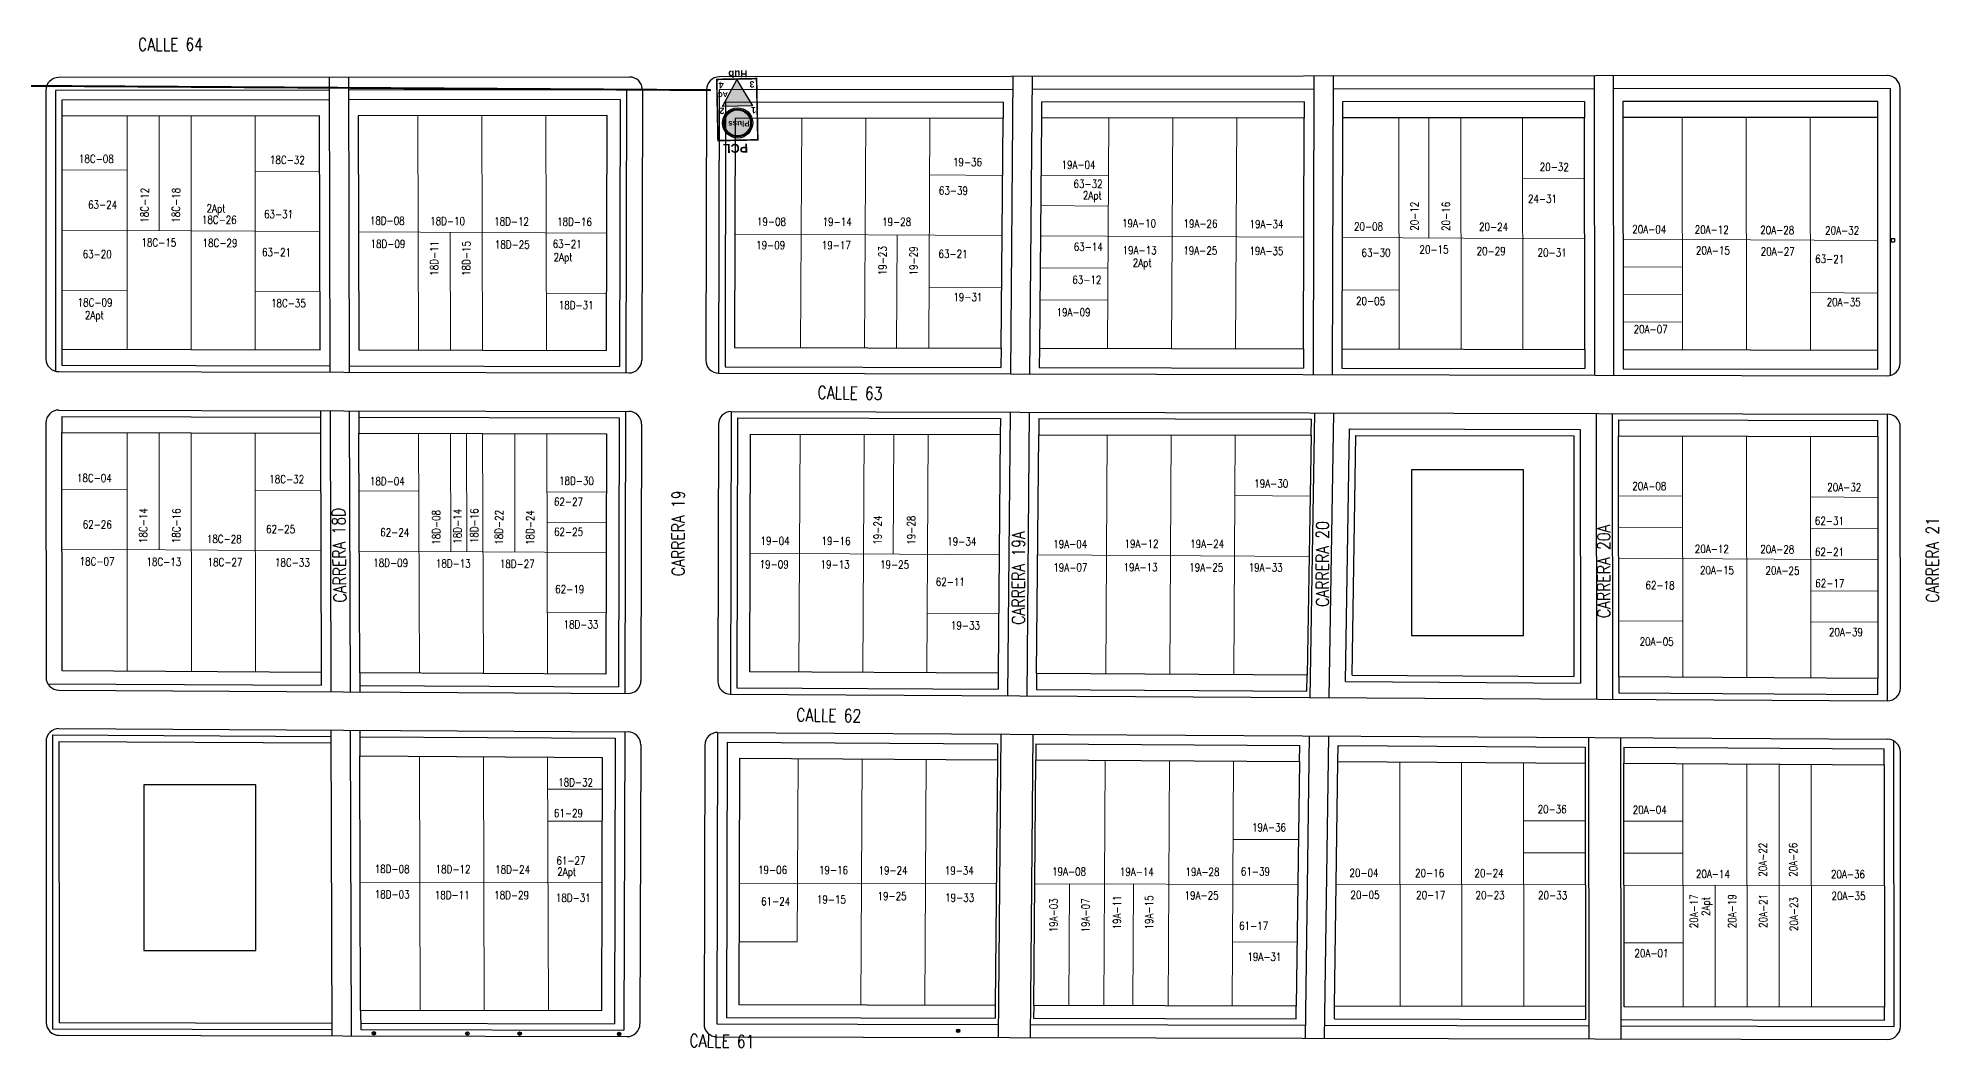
# Model space of a CAD drawing. Header units: millimetres. Extents: x 1022434 to 1024646, y 1272610 to 1274311.
# Drawn here: x 1023612 to 1023908.8, y 1273688.3 to 1273846 of the extents above; entities that cross this region are included whole.
import ezdxf
from ezdxf.enums import TextEntityAlignment as Align

# ---------------------------------------------------------------- set-up
doc = ezdxf.new("R2010")
doc.units = ezdxf.units.MM
doc.header["$MEASUREMENT"] = 0
doc.linetypes.add('ACAD_ISO12W100', pattern=[21, 12, -3, 0, -3, 0, -3])
for name, color, linetype, lineweight in [('CAB_AER_500', 3, 'Continuous', 25), ('NOMENCLATURA', 23, 'Continuous', 0), ('Planimetria_Varios', 251, 'Continuous', 0), ('RO_CLARO', 2, 'Continuous', 25)]:
    doc.layers.add(name, color=color, linetype=linetype, lineweight=lineweight)
doc.layers.add('LOGO_CLARO', color=7, linetype='Continuous', true_color=0xe00000)
doc.layers.add('NOMEN', color=251, linetype='Continuous')
doc.layers.add('PLANIMETRIA', color=8, linetype='Continuous')
doc.styles.add('ARIAL', font='')
doc.styles.add('CALLE', font='simplex.shx', dxfattribs={"width": 0.8, "height": 2})
doc.styles.add('NOMEN', font='simplex.shx', dxfattribs={"width": 0.8, "height": 1.25})
doc.styles.add('style1', font='')
doc.styles.get('ARIAL').set_extended_font_data('Arial', bold=True)
doc.styles.get('style1').set_extended_font_data('Arial Rounded MT Bold')

# ---------------------------------------------------------------- blocks, each defined once
blk = doc.blocks.new('ARBOL')
for p, q in [((-0.2, -0.19), (0.2, 0.19)), ((0.19, -0.2), (-0.19, 0.2))]:
    blk.add_line(p, q)
blk.add_circle((0, 0), 0.275)
blk = doc.blocks.new('CAJA')
for p, q in [((-0.24, 0.25), (-0.24, -0.25)), ((-0.24, 0.25), (0.26, 0.25)), ((0.26, 0.25), (0.26, -0.25)), ((-0.24, -0.25), (0.26, -0.25))]:
    blk.add_line(p, q)
blk = doc.blocks.new('RO_CLARO')
at = {"layer": 'LOGO_CLARO'}
h = blk.add_hatch(color=5, dxfattribs=at)
edge = h.paths.add_edge_path()
edge.add_arc((3.11, 6.86), 2.04, 0, 360)
at = {"layer": 'RO_CLARO'}
h = blk.add_hatch(color=2, dxfattribs=at)
edge = h.paths.add_edge_path()
edge.add_ellipse((3.11, 6.86), major_axis=(-1.67, 1.67), ratio=1, start_angle=0, end_angle=360)
edge = h.paths.add_edge_path(flags=16)
edge.add_ellipse((3.11, 6.86), major_axis=(-1.52, 1.52), ratio=1, start_angle=0, end_angle=360)
blk.add_hatch(color=253, dxfattribs=at).paths.add_polyline_path([(3.08, 4.24), (0.73, 4.24), (3.11, 0.12), (5.43, 4.24)])
at = {"layer": 'LOGO_CLARO', "color": 5}
for major_axis in [(-1.52, 1.52), (-1.44, 1.44)]:
    blk.add_ellipse((3.11, 6.86), major_axis=major_axis, ratio=1, start_param=-0.783211, end_param=5.499974, dxfattribs=at)
at = {"layer": 'RO_CLARO', "color": 12, "true_color": 0xe00000}
for p, q in [((3.11, 0.12), (0.73, 4.24)), ((0.73, 4.24), (3.08, 4.24)), ((3.08, 4.24), (5.43, 4.24)), ((5.43, 4.24), (3.11, 0.12))]:
    blk.add_line(p, q, dxfattribs=at)
at = {"layer": 'RO_CLARO', "color": 2, "const_width": 0.25}
blk.add_lwpolyline([(6.22, 0), (6.22, 9.56), (0, 9.56), (0, 0)], close=True, dxfattribs=at)
at = {"layer": 'RO_CLARO', "color": 2, "const_width": 0.05}
blk.add_lwpolyline([(5.43, 4.24), (0.73, 4.24), (3.11, 0.12), (5.43, 4.24)], dxfattribs=at)
at = {"layer": 'RO_CLARO', "color": 5}
blk.add_circle((3.11, 6.86), 2.15, dxfattribs=at)
blk.add_ellipse((3.11, 6.86), major_axis=(-1.67, 1.67), ratio=1, start_param=-0.783211, end_param=5.499974, dxfattribs=at)
at = {"char_height": 1, "width": 0.8851, "attachment_point": 2, "style": 'style1'}
for s, insert in [('1', (0.56, 5.41)), ('2', (5.5, 5.43)), ('3', (0.73, 1.39)), ('4', (5.54, 1.39))]:
    blk.add_mtext(s, dxfattribs=dict(at, insert=insert))
at = {"layer": 'LOGO_CLARO', "color": 2, "linetype": 'ACAD_ISO12W100', "style": 'ARIAL'}
blk.add_text('Pluss', height=0.899, rotation=0.1661, dxfattribs=at).set_placement((1.22, 6.54))
at = {"layer": 'RO_CLARO', "color": 2, "style": 'ARIAL'}
blk.add_attdef('NODO', (0.46, 10.11), '', height=1.4, dxfattribs=at)
at = {"layer": 'RO_CLARO', "color": 12, "style": 'style1'}
for p in [(0.88, 1.98), (5.34, 1.98)]:
    blk.add_attdef('AC', text='', height=0.8, dxfattribs=at).set_placement(p, align=Align.CENTER)
at = {"layer": 'RO_CLARO', "color": 12, "style": 'ARIAL'}
blk.add_attdef('HUB', text='', height=1.1, rotation=0.1253, dxfattribs=at).set_placement((3.12, -1.33), align=Align.CENTER)

msp = doc.modelspace()

# ---------------------------------------------------------------- linework, layer by layer
at = {"layer": 'CAB_AER_500', "const_width": 0.3}
msp.add_lwpolyline([(1023546.79, 1273696.37), (1023547.95, 1273838.92), (1023717.12, 1273837.86)], dxfattribs=at)
at = {"layer": 'PLANIMETRIA', "linetype": 'Continuous'}
for p, q in [((1023704.43, 1273839.9), (1023615.24, 1273839.81)), ((1023657.49, 1273839.85), (1023657.62, 1273793.81)), ((1023660.49, 1273839.85), (1023660.62, 1273793.8)), ((1023900.86, 1273840.12), (1023718.43, 1273839.92)), ((1023764.3, 1273839.97), (1023763.89, 1273793.56)), ((1023767.3, 1273839.97), (1023766.89, 1273793.53)), ((1023811.28, 1273840.02), (1023811.17, 1273793.47)), ((1023814.28, 1273840.02), (1023814.17, 1273793.46)), ((1023855.05, 1273840.07), (1023855.11, 1273793.37)), ((1023858.05, 1273840.07), (1023858.11, 1273793.36)), ((1023613.24, 1273837.81), (1023613.26, 1273795.9)), ((1023657.5, 1273837.85), (1023614.74, 1273837.81)), ((1023614.74, 1273837.81), (1023614.76, 1273793.96)), ((1023657.5, 1273836.35), (1023615.74, 1273836.31)), ((1023615.74, 1273836.31), (1023615.74, 1273833.81)), ((1023703.93, 1273837.9), (1023660.5, 1273837.86)), ((1023702.93, 1273836.4), (1023660.5, 1273836.36)), ((1023702.93, 1273836.4), (1023702.82, 1273794.71)), ((1023703.93, 1273837.9), (1023703.81, 1273793.7)), ((1023706.43, 1273837.9), (1023706.32, 1273795.7)), ((1023716.43, 1273837.92), (1023716.32, 1273795.68)), ((1023718.43, 1273837.92), (1023718.31, 1273793.67)), ((1023764.28, 1273837.97), (1023718.43, 1273837.92)), ((1023719.42, 1273835.92), (1023719.32, 1273794.67)), ((1023762.77, 1273835.97), (1023719.42, 1273835.92)), ((1023762.77, 1273835.97), (1023762.74, 1273833.47)), ((1023811.27, 1273838.02), (1023767.28, 1273837.97)), ((1023768.77, 1273835.97), (1023768.74, 1273833.47)), ((1023809.77, 1273836.02), (1023768.77, 1273835.97)), ((1023809.77, 1273836.02), (1023809.76, 1273833.52)), ((1023855.05, 1273838.07), (1023814.27, 1273838.02)), ((1023815.77, 1273836.02), (1023815.76, 1273833.52)), ((1023853.56, 1273836.06), (1023815.77, 1273836.02)), ((1023853.56, 1273836.06), (1023853.56, 1273833.56)), ((1023901.36, 1273838.12), (1023858.05, 1273838.07)), ((1023899.36, 1273836.11), (1023859.56, 1273836.07)), ((1023859.56, 1273836.07), (1023859.56, 1273833.57)), ((1023899.36, 1273833.61), (1023899.36, 1273836.11)), ((1023901.37, 1273793.33), (1023901.36, 1273838.12)), ((1023902.87, 1273795.27), (1023902.86, 1273838.12)), ((1023676.33, 1273833.88), (1023676.33, 1273833.87)), ((1023615.76, 1273797.4), (1023615.76, 1273794.9)), ((1023762.43, 1273797.57), (1023762.4, 1273794.57)), ((1023768.43, 1273797.56), (1023768.4, 1273794.56)), ((1023809.68, 1273797.47), (1023809.68, 1273794.47)), ((1023815.68, 1273797.46), (1023815.68, 1273794.46)), ((1023853.61, 1273797.37), (1023853.61, 1273794.37)), ((1023859.61, 1273797.36), (1023859.61, 1273794.36)), ((1023899.37, 1273794.27), (1023899.37, 1273797.27)), ((1023615.76, 1273794.9), (1023657.62, 1273794.81)), ((1023660.62, 1273794.8), (1023702.82, 1273794.71)), ((1023719.32, 1273794.67), (1023762.4, 1273794.57)), ((1023768.4, 1273794.56), (1023809.68, 1273794.47)), ((1023815.68, 1273794.46), (1023853.61, 1273794.37)), ((1023859.61, 1273794.36), (1023899.37, 1273794.27)), ((1023615.25, 1273793.9), (1023704.31, 1273793.7)), ((1023718.31, 1273793.67), (1023900.87, 1273793.27)), ((1023613.26, 1273785.9), (1023613.28, 1273746.16)), ((1023615.27, 1273787.9), (1023704.3, 1273787.7)), ((1023615.76, 1273786.9), (1023656.14, 1273786.81)), ((1023615.76, 1273786.9), (1023615.76, 1273784.4)), ((1023656.14, 1273787.8), (1023656.15, 1273784.31)), ((1023657.64, 1273787.81), (1023657.77, 1273743.92)), ((1023660.64, 1273787.8), (1023660.77, 1273743.9)), ((1023662.14, 1273787.8), (1023662.15, 1273784.3)), ((1023662.14, 1273786.8), (1023702.79, 1273786.71)), ((1023702.79, 1273786.71), (1023702.68, 1273744.66)), ((1023703.8, 1273787.7), (1023703.68, 1273743.65)), ((1023706.29, 1273785.7), (1023706.19, 1273745.64)), ((1023718.29, 1273785.67), (1023718.19, 1273745.56)), ((1023720.3, 1273787.67), (1023720.18, 1273743.55)), ((1023720.3, 1273787.67), (1023900.88, 1273787.27)), ((1023721.29, 1273786.67), (1023721.18, 1273744.55)), ((1023721.29, 1273786.67), (1023762.33, 1273786.57)), ((1023762.33, 1273786.57), (1023762.31, 1273784.07)), ((1023763.84, 1273787.57), (1023763.45, 1273743.3)), ((1023766.84, 1273787.56), (1023766.45, 1273743.29)), ((1023768.33, 1273786.56), (1023768.31, 1273784.06)), ((1023768.33, 1273786.56), (1023810.91, 1273786.47)), ((1023810.69, 1273743.03), (1023811.42, 1273787.47)), ((1023810.87, 1273783.97), (1023810.91, 1273786.47)), ((1023813.69, 1273743.01), (1023814.42, 1273787.46)), ((1023855.37, 1273787.37), (1023855.42, 1273742.77)), ((1023857.87, 1273787.36), (1023857.92, 1273742.75)), ((1023858.87, 1273786.36), (1023858.87, 1273783.86)), ((1023858.87, 1273786.36), (1023899.38, 1273786.27)), ((1023899.38, 1273783.77), (1023899.38, 1273786.27)), ((1023900.89, 1273742.51), (1023900.88, 1273787.27)), ((1023816.23, 1273745.5), (1023816.88, 1273784.95)), ((1023816.88, 1273784.95), (1023852.87, 1273784.87)), ((1023817.25, 1273746.49), (1023817.87, 1273783.95)), ((1023817.87, 1273783.95), (1023851.87, 1273783.88)), ((1023851.87, 1273783.88), (1023851.92, 1273746.29)), ((1023852.87, 1273784.87), (1023852.92, 1273745.28)), ((1023902.89, 1273744.51), (1023902.88, 1273785.27)), ((1023656.26, 1273746.93), (1023656.26, 1273744.92)), ((1023662.26, 1273746.89), (1023662.27, 1273743.9)), ((1023761.99, 1273746.81), (1023761.96, 1273744.31)), ((1023613.54, 1273745.17), (1023656.26, 1273744.92)), ((1023615.27, 1273744.16), (1023704.17, 1273743.65)), ((1023662.26, 1273744.89), (1023702.68, 1273744.66)), ((1023721.18, 1273744.55), (1023761.96, 1273744.31)), ((1023767.99, 1273746.78), (1023767.96, 1273744.28)), ((1023767.96, 1273744.28), (1023810.21, 1273744.03)), ((1023810.21, 1273744.03), (1023810.25, 1273746.53)), ((1023816.23, 1273745.5), (1023852.92, 1273745.28)), ((1023817.25, 1273746.49), (1023851.92, 1273746.29)), ((1023858.92, 1273746.25), (1023858.92, 1273743.75)), ((1023899.39, 1273743.51), (1023899.39, 1273746.01)), ((1023720.17, 1273743.55), (1023900.88, 1273742.51)), ((1023858.92, 1273743.75), (1023899.39, 1273743.51)), ((1023615.29, 1273738.16), (1023704.17, 1273737.65)), ((1023657.78, 1273737.92), (1023657.92, 1273690.17)), ((1023660.78, 1273737.9), (1023660.92, 1273690.17)), ((1023662.28, 1273737.9), (1023662.3, 1273733.89)), ((1023613.28, 1273736.16), (1023613.3, 1273692.27)), ((1023614.28, 1273737.17), (1023657.79, 1273736.92)), ((1023614.28, 1273737.17), (1023614.3, 1273691.27)), ((1023615.28, 1273736.16), (1023657.79, 1273735.92)), ((1023615.28, 1273736.16), (1023615.3, 1273692.27)), ((1023662.29, 1273736.89), (1023702.16, 1273736.66)), ((1023702.16, 1273736.66), (1023702.04, 1273692.08)), ((1023703.66, 1273737.65), (1023703.54, 1273691.07)), ((1023706.16, 1273735.64), (1023706.04, 1273692.07)), ((1023716.16, 1273735.57), (1023716.04, 1273692.05)), ((1023718.16, 1273737.57), (1023718.04, 1273692.04)), ((1023718.17, 1273737.57), (1023900.9, 1273736.5)), ((1023719.66, 1273736.06), (1023719.55, 1273693.04)), ((1023719.66, 1273736.06), (1023761.89, 1273735.81)), ((1023761.89, 1273735.81), (1023761.87, 1273733.31)), ((1023762.4, 1273737.32), (1023761.99, 1273689.95)), ((1023767.4, 1273737.28), (1023766.99, 1273689.94)), ((1023767.89, 1273735.78), (1023767.87, 1273733.28)), ((1023767.89, 1273735.78), (1023809.09, 1273735.54)), ((1023809.05, 1273733.04), (1023809.09, 1273735.54)), ((1023809.97, 1273689.84), (1023810.61, 1273737.03)), ((1023812.97, 1273689.84), (1023813.61, 1273737.01)), ((1023815.05, 1273733), (1023815.09, 1273735.5)), ((1023815.09, 1273735.5), (1023853.68, 1273735.28)), ((1023853.68, 1273735.28), (1023853.69, 1273732.78)), ((1023854.18, 1273736.78), (1023854.24, 1273689.73)), ((1023859.18, 1273736.75), (1023859.24, 1273689.73)), ((1023859.68, 1273735.24), (1023859.69, 1273732.74)), ((1023859.68, 1273735.24), (1023900.39, 1273735.01)), ((1023900.39, 1273732.51), (1023900.39, 1273735.01)), ((1023901.9, 1273691.64), (1023901.89, 1273736.24)), ((1023902.9, 1273691.64), (1023902.89, 1273734.51)), ((1023662.41, 1273694.16), (1023662.42, 1273691.16)), ((1023761.53, 1273694.95), (1023761.51, 1273692.95)), ((1023767.53, 1273694.93), (1023767.51, 1273692.93)), ((1023808.51, 1273692.84), (1023808.53, 1273694.84)), ((1023814.51, 1273692.83), (1023814.53, 1273694.83)), ((1023853.74, 1273694.74), (1023853.74, 1273692.75)), ((1023859.74, 1273694.74), (1023859.74, 1273694.73)), ((1023900.4, 1273692.64), (1023900.4, 1273694.64)), ((1023614.3, 1273691.27), (1023657.92, 1273691.17)), ((1023615.3, 1273692.27), (1023657.92, 1273692.17)), ((1023662.42, 1273692.16), (1023702.04, 1273692.08)), ((1023662.42, 1273691.16), (1023703.54, 1273691.07)), ((1023718.04, 1273692.04), (1023762, 1273691.95)), ((1023719.55, 1273693.04), (1023761.51, 1273692.95)), ((1023767, 1273691.94), (1023809.99, 1273691.84)), ((1023767.51, 1273692.93), (1023808.51, 1273692.84)), ((1023812.99, 1273691.84), (1023854.24, 1273691.75)), ((1023814.51, 1273692.83), (1023853.74, 1273692.75)), ((1023859.24, 1273692.73), (1023900.4, 1273692.64)), ((1023859.24, 1273691.73), (1023901.9, 1273691.64)), ((1023615.29, 1273690.27), (1023704.04, 1273690.07)), ((1023718.04, 1273690.04), (1023900.9, 1273689.64))]:
    msp.add_line(p, q, dxfattribs=at)
for points in [[(1023656.11, 1273797.31), (1023656.01, 1273833.85), (1023615.74, 1273833.81), (1023615.76, 1273797.4)], [(1023700.82, 1273797.21), (1023700.92, 1273833.9), (1023662.01, 1273833.86), (1023662.11, 1273797.3)], [(1023762.43, 1273797.57), (1023762.74, 1273833.47), (1023720.92, 1273833.42), (1023720.82, 1273797.67)], [(1023809.68, 1273797.47), (1023809.76, 1273833.52), (1023768.74, 1273833.47), (1023768.43, 1273797.56)], [(1023853.61, 1273797.37), (1023853.56, 1273833.56), (1023815.76, 1273833.52), (1023815.68, 1273797.46)], [(1023899.37, 1273797.27), (1023899.36, 1273833.61), (1023859.56, 1273833.57), (1023859.61, 1273797.36)], [(1023615.78, 1273747.16), (1023615.76, 1273784.4), (1023656.15, 1273784.31), (1023656.26, 1273746.93)], [(1023700.69, 1273746.67), (1023662.26, 1273746.89), (1023662.15, 1273784.3), (1023700.79, 1273784.21)], [(1023723.19, 1273747.04), (1023723.29, 1273784.16), (1023762.31, 1273784.07), (1023761.99, 1273746.81)], [(1023767.99, 1273746.78), (1023768.31, 1273784.06), (1023810.87, 1273783.97), (1023810.25, 1273746.53)], [(1023858.92, 1273746.25), (1023858.87, 1273783.86), (1023899.38, 1273783.77), (1023899.39, 1273746.01)], [(1023826.53, 1273778.59), (1023826.53, 1273752.71), (1023844.03, 1273752.71), (1023844.03, 1273778.59)], [(1023662.41, 1273694.16), (1023662.3, 1273733.89), (1023700.15, 1273733.67), (1023700.05, 1273694.08)], [(1023721.55, 1273695.03), (1023721.65, 1273733.55), (1023761.87, 1273733.31), (1023761.53, 1273694.95)], [(1023767.53, 1273694.93), (1023767.87, 1273733.28), (1023809.05, 1273733.04), (1023808.53, 1273694.84)], [(1023814.53, 1273694.83), (1023815.05, 1273733), (1023853.69, 1273732.78), (1023853.74, 1273694.75)], [(1023859.74, 1273694.73), (1023859.69, 1273732.74), (1023900.39, 1273732.51), (1023900.4, 1273694.64)], [(1023628.55, 1273729.39), (1023628.55, 1273703.52), (1023646.06, 1273703.52), (1023646.06, 1273729.39)]]:
    msp.add_lwpolyline(points, close=True, dxfattribs=at)
for centre, start, end in [((1023615.24, 1273837.81), 90.0617, 180.0218), ((1023704.43, 1273837.9), 359.8488, 90.0617), ((1023718.43, 1273837.92), 90.0617, 179.8488), ((1023900.86, 1273838.12), 0.0175, 90.0617), ((1023615.26, 1273795.9), 180.0218, 269.8728), ((1023704.32, 1273795.7), 269.8728, 359.8488), ((1023718.32, 1273795.67), 179.8488, 269.8728), ((1023900.87, 1273795.27), 269.8728, 0.0175), ((1023615.26, 1273785.9), 89.8728, 180.0218), ((1023704.29, 1273785.7), 359.8488, 89.8728), ((1023720.29, 1273785.67), 89.8728, 179.8488), ((1023900.88, 1273785.27), 0.0175, 89.8728), ((1023615.28, 1273746.16), 180.0218, 269.6674), ((1023704.19, 1273745.65), 269.6674, 359.8488), ((1023720.19, 1273745.55), 179.8488, 269.6674), ((1023900.89, 1273744.51), 269.6674, 0.0175), ((1023615.28, 1273736.16), 89.6674, 180.0218), ((1023704.16, 1273735.65), 359.8488, 89.6674), ((1023718.16, 1273735.57), 89.6674, 179.8488), ((1023900.89, 1273734.5), 0.0175, 89.6674), ((1023615.3, 1273692.27), 180.0218, 269.8751), ((1023704.04, 1273692.07), 269.8751, 359.8488), ((1023718.04, 1273692.04), 179.8488, 269.8751), ((1023900.9, 1273691.64), 269.8751, 0.0175)]:
    msp.add_arc(centre, 2, start, end, dxfattribs=at)
at = {"layer": 'Planimetria_Varios', "linetype": 'Continuous'}
for p, q in [((1023625.94, 1273833.82), (1023625.95, 1273797.38)), ((1023630.94, 1273833.83), (1023630.94, 1273815.92)), ((1023635.94, 1273833.83), (1023635.95, 1273797.35)), ((1023645.94, 1273833.84), (1023645.95, 1273797.33)), ((1023671.33, 1273833.87), (1023671.43, 1273797.28)), ((1023681.33, 1273833.88), (1023681.43, 1273797.25)), ((1023691.33, 1273833.89), (1023691.43, 1273797.23)), ((1023731.33, 1273833.43), (1023731.13, 1273797.64)), ((1023741.33, 1273833.44), (1023741.13, 1273797.62)), ((1023751.33, 1273833.45), (1023751.13, 1273797.6)), ((1023779.25, 1273833.48), (1023779.06, 1273797.54)), ((1023789.25, 1273833.5), (1023789.06, 1273797.51)), ((1023799.25, 1273833.51), (1023799.06, 1273797.49)), ((1023824.58, 1273833.53), (1023824.63, 1273797.44)), ((1023829.24, 1273833.54), (1023829.26, 1273814.77)), ((1023834.24, 1273833.54), (1023834.29, 1273797.41)), ((1023843.9, 1273833.55), (1023843.95, 1273797.39)), ((1023868.81, 1273833.58), (1023868.86, 1273797.34)), ((1023878.81, 1273833.59), (1023878.86, 1273797.32)), ((1023888.81, 1273833.6), (1023888.86, 1273797.29)), ((1023615.75, 1273825.4), (1023625.94, 1273825.35)), ((1023645.94, 1273825.23), (1023656.03, 1273825.17)), ((1023751.28, 1273824.62), (1023762.57, 1273824.55)), ((1023768.67, 1273824.52), (1023779.27, 1273824.46)), ((1023843.91, 1273824.08), (1023853.57, 1273824.03)), ((1023768.62, 1273819.82), (1023779.18, 1273819.76)), ((1023615.75, 1273816), (1023656.06, 1273815.77)), ((1023662.06, 1273815.74), (1023700.87, 1273815.51)), ((1023676.38, 1273815.65), (1023676.43, 1273797.26)), ((1023720.87, 1273815.39), (1023762.58, 1273815.15)), ((1023746.23, 1273815.25), (1023746.13, 1273797.61)), ((1023768.58, 1273815.12), (1023809.72, 1273814.88)), ((1023815.72, 1273814.84), (1023853.58, 1273814.62)), ((1023859.58, 1273814.59), (1023899.37, 1273814.36)), ((1023768.54, 1273810.12), (1023779.13, 1273810.06)), ((1023859.59, 1273810.29), (1023868.84, 1273810.24)), ((1023615.75, 1273806.6), (1023625.95, 1273806.55)), ((1023645.95, 1273806.43), (1023656.09, 1273806.37)), ((1023691.41, 1273806.17), (1023700.85, 1273806.11)), ((1023751.18, 1273807.04), (1023762.59, 1273806.97)), ((1023815.7, 1273806.67), (1023824.61, 1273806.61)), ((1023888.84, 1273806.24), (1023899.37, 1273806.18)), ((1023768.5, 1273805.12), (1023779.1, 1273805.06)), ((1023859.59, 1273805.99), (1023868.84, 1273805.94)), ((1023859.6, 1273801.69), (1023868.85, 1273801.64)), ((1023625.96, 1273784.38), (1023625.97, 1273747.1)), ((1023630.96, 1273784.37), (1023630.96, 1273766.07)), ((1023635.96, 1273784.35), (1023635.97, 1273747.04)), ((1023645.96, 1273784.33), (1023645.97, 1273746.98)), ((1023671.47, 1273784.28), (1023671.58, 1273746.84)), ((1023676.47, 1273784.26), (1023676.52, 1273765.81)), ((1023678.97, 1273784.26), (1023679.02, 1273765.81)), ((1023681.47, 1273784.25), (1023681.58, 1273746.78)), ((1023686.47, 1273784.24), (1023686.52, 1273765.75)), ((1023691.47, 1273784.23), (1023691.58, 1273746.72)), ((1023731.05, 1273784.14), (1023730.84, 1273746.99)), ((1023741.05, 1273784.12), (1023740.84, 1273746.93)), ((1023745.68, 1273784.11), (1023745.57, 1273765.41)), ((1023751.05, 1273784.1), (1023750.84, 1273746.88)), ((1023778.99, 1273784.04), (1023778.79, 1273746.71)), ((1023788.99, 1273784.02), (1023788.79, 1273746.66)), ((1023798.99, 1273783.99), (1023798.79, 1273746.6)), ((1023868.87, 1273783.84), (1023868.92, 1273746.19)), ((1023878.87, 1273783.82), (1023878.92, 1273746.13)), ((1023888.87, 1273783.79), (1023888.92, 1273746.07)), ((1023615.77, 1273775.56), (1023625.96, 1273775.5)), ((1023645.96, 1273775.39), (1023656.18, 1273775.33)), ((1023662.18, 1273775.29), (1023671.49, 1273775.24)), ((1023691.5, 1273775.12), (1023700.76, 1273775.07)), ((1023798.94, 1273774.55), (1023810.71, 1273774.48)), ((1023858.88, 1273774.5), (1023868.88, 1273774.44)), ((1023888.88, 1273774.33), (1023899.38, 1273774.26)), ((1023691.51, 1273770.42), (1023700.75, 1273770.37)), ((1023858.89, 1273769.62), (1023868.89, 1273769.57)), ((1023888.89, 1273769.45), (1023899.38, 1273769.39)), ((1023615.77, 1273766.16), (1023656.2, 1273765.93)), ((1023662.2, 1273765.89), (1023700.74, 1273765.67)), ((1023723.24, 1273765.54), (1023762.15, 1273765.31)), ((1023768.15, 1273765.28), (1023810.55, 1273765.03)), ((1023858.9, 1273764.75), (1023899.38, 1273764.51)), ((1023888.9, 1273759.7), (1023899.38, 1273759.64)), ((1023691.55, 1273756.32), (1023700.71, 1273756.27)), ((1023750.89, 1273756.13), (1023762.07, 1273756.06)), ((1023858.91, 1273755), (1023868.91, 1273754.94)), ((1023888.91, 1273754.82), (1023899.39, 1273754.76)), ((1023671.61, 1273733.84), (1023671.73, 1273694.14)), ((1023681.61, 1273733.78), (1023681.73, 1273694.12)), ((1023691.61, 1273733.72), (1023691.73, 1273694.1)), ((1023730.76, 1273733.49), (1023730.6, 1273704.87)), ((1023740.76, 1273733.43), (1023740.54, 1273694.99)), ((1023750.76, 1273733.38), (1023750.54, 1273694.97)), ((1023778.72, 1273733.21), (1023778.51, 1273694.91)), ((1023788.72, 1273733.16), (1023788.51, 1273694.89)), ((1023798.72, 1273733.1), (1023798.51, 1273694.87)), ((1023824.71, 1273732.95), (1023824.76, 1273694.81)), ((1023834.37, 1273732.89), (1023834.42, 1273694.79)), ((1023844.03, 1273732.83), (1023844.08, 1273694.77)), ((1023868.94, 1273732.69), (1023868.99, 1273694.71)), ((1023878.94, 1273732.63), (1023878.99, 1273694.69)), ((1023883.94, 1273732.6), (1023883.99, 1273694.68)), ((1023888.94, 1273732.57), (1023888.99, 1273694.67)), ((1023691.63, 1273728.72), (1023700.14, 1273728.71)), ((1023691.64, 1273723.72), (1023700.13, 1273723.71)), ((1023844.04, 1273723.77), (1023853.7, 1273723.75)), ((1023859.7, 1273723.73), (1023868.95, 1273723.71)), ((1023798.65, 1273720.87), (1023808.81, 1273720.84)), ((1023844.04, 1273718.77), (1023853.7, 1273718.75)), ((1023859.7, 1273718.73), (1023868.95, 1273718.71)), ((1023662.35, 1273714.16), (1023700.1, 1273714.08)), ((1023721.6, 1273714.03), (1023761.7, 1273713.95)), ((1023767.7, 1273713.93), (1023808.79, 1273713.84)), ((1023773.12, 1273713.92), (1023773.01, 1273694.92)), ((1023783.12, 1273713.9), (1023783.01, 1273694.9)), ((1023814.79, 1273713.83), (1023853.71, 1273713.75)), ((1023859.71, 1273713.73), (1023900.44, 1273713.64)), ((1023873.96, 1273713.7), (1023873.99, 1273694.7)), ((1023721.58, 1273704.89), (1023730.6, 1273704.87)), ((1023798.57, 1273704.87), (1023808.67, 1273704.81)), ((1023859.72, 1273704.73), (1023868.98, 1273704.71))]:
    msp.add_line(p, q, dxfattribs=at)

# ---------------------------------------------------------------- block references
at = {"layer": 'PLANIMETRIA', "linetype": 'Continuous'}
for name, p in [('CAJA', (1023901.72, 1273814.42)), ('ARBOL', (1023664.48, 1273690.58)), ('ARBOL', (1023679.08, 1273690.55)), ('ARBOL', (1023687.24, 1273690.53)), ('ARBOL', (1023702.79, 1273690.48)), ('ARBOL', (1023755.73, 1273690.96))]:
    msp.add_blockref(name, p, dxfattribs=at)
at = {"layer": 'RO_CLARO'}
ref = msp.add_blockref('RO_CLARO', (1023724.25, 1273839.66), dxfattribs=dict(at, rotation=181.1595205966162))
ref.add_attrib('NODO', 'PCL', (1023722.9, 1273829.52), dxfattribs={"color": 2, "height": 1.4, "rotation": 181.1595, "style": 'ARIAL'})
ref.add_attrib('HUB', 'Hub ', dxfattribs={"color": 5, "height": 1.1, "rotation": 181.2848, "style": 'ARIAL'}).set_placement((1023721.1, 1273840.93), align=Align.CENTER)
ref.add_attrib('AC', 'AC', dxfattribs={"color": 12, "height": 0.8, "rotation": 181.1595, "style": 'style1'}).set_placement((1023718.95, 1273837.57), align=Align.CENTER)

# ---------------------------------------------------------------- texts
at = {"layer": 'NOMEN', "linetype": 'Continuous', "style": 'NOMEN', "width": 0.8}
for s, rotation, p in [('18C-08', 359.6674, (1023618.41, 1273826.53)), ('18C-32', 359.6674, (1023648.25, 1273826.35)), ('19-36', 359.8751, (1023754.93, 1273826)), ('19A-04', 359.8751, (1023771.87, 1273825.59)), ('20-32', 359.8751, (1023846.57, 1273825.24)), ('18C-12', 89.6674, (1023629.29, 1273817.15)), ('18C-18', 89.6674, (1023634.18, 1273817.15)), ('63-39', 359.6674, (1023752.72, 1273821.56)), ('63-32', 359.8751, (1023773.75, 1273822.6)), ('2Apt', 359.8751, (1023775.21, 1273820.81)), ('24-31', 359.8751, (1023844.73, 1273820.27)), ('63-24', 359.6674, (1023619.84, 1273819.36)), ('18C-26', 359.6674, (1023637.61, 1273817.01)), ('2Apt', 359.6674, (1023638.34, 1273818.78)), ('63-31', 359.6674, (1023647.32, 1273817.87)), ('18D-08', 359.6674, (1023663.84, 1273816.86)), ('18D-10', 359.6674, (1023673.27, 1273816.8)), ('20-12', 89.8751, (1023827.62, 1273815.9)), ('20-16', 89.8751, (1023832.54, 1273815.87)), ('18D-12', 359.6674, (1023683.26, 1273816.74)), ('18D-16', 359.6674, (1023693.09, 1273816.69)), ('19-08', 359.8751, (1023724.31, 1273816.7)), ('19-14', 359.8751, (1023734.57, 1273816.68)), ('19-28', 359.8751, (1023743.85, 1273816.66)), ('19A-10', 359.8751, (1023781.33, 1273816.44)), ('19A-26', 359.8751, (1023790.92, 1273816.39)), ('19A-34', 359.8751, (1023801.24, 1273816.33)), ('20-08', 359.8751, (1023817.56, 1273815.94)), ('20-24', 359.8751, (1023837.09, 1273815.9)), ('20A-04', 359.6674, (1023861.01, 1273815.51)), ('20A-12', 359.6674, (1023870.77, 1273815.46)), ('20A-28', 359.6674, (1023881, 1273815.4)), ('20A-32', 359.6674, (1023891.14, 1273815.34)), ('63-20', 359.6674, (1023618.99, 1273811.64)), ('18C-15', 359.6674, (1023628.17, 1273813.45)), ('18C-29', 359.6674, (1023637.72, 1273813.39)), ('63-21', 359.6674, (1023647, 1273811.93)), ('18D-09', 359.6674, (1023663.95, 1273813.24)), ('18D-11', 89.6674, (1023674.52, 1273808.87)), ('18D-15', 89.6674, (1023679.53, 1273808.84)), ('18D-25', 359.6674, (1023683.37, 1273813.13)), ('63-21', 359.6674, (1023692.4, 1273813.22)), ('2Apt', 359.6674, (1023692.54, 1273811.15)), ('19-09', 359.8751, (1023724.18, 1273813.04)), ('19-17', 359.8751, (1023734.43, 1273813.02)), ('19-23', 89.8751, (1023744.55, 1273808.95)), ('19-29', 89.8751, (1023749.39, 1273808.92)), ('63-21', 359.6674, (1023752.66, 1273811.67)), ('19A-13', 359.8751, (1023781.42, 1273812.23)), ('19A-25', 359.8751, (1023790.9, 1273812.18)), ('19A-35', 359.8751, (1023801.22, 1273812.12)), ('63-30', 359.8751, (1023818.73, 1273811.85)), ('20-15', 359.8751, (1023827.79, 1273812.36)), ('20-29', 359.8751, (1023836.71, 1273812.1)), ('20-31', 359.6674, (1023846.23, 1273811.88)), ('20A-15', 359.6674, (1023870.96, 1273812.22)), ('20A-27', 359.6674, (1023881.08, 1273812.06)), ('63-21', 359.6674, (1023889.58, 1273810.88)), ('2Apt', 359.8751, (1023783, 1273810.28)), ('19-31', 359.6674, (1023754.98, 1273804.93)), ('18C-09', 359.6674, (1023618.21, 1273804.1)), ('2Apt', 359.6674, (1023619.34, 1273802.09)), ('18C-35', 359.6674, (1023648.41, 1273803.98)), ('18D-31', 359.6674, (1023693.35, 1273803.67)), ('19A-09', 359.8751, (1023771.1, 1273802.55)), ('20-05', 359.8751, (1023817.88, 1273804.31)), ('20A-35', 359.6674, (1023891.38, 1273804.14)), ('20A-07', 359.6674, (1023861.23, 1273799.93)), ('18C-04', 359.6674, (1023618.1, 1273776.68)), ('18C-32', 359.6674, (1023648.14, 1273776.5)), ('18D-04', 359.6674, (1023663.86, 1273776.19)), ('18D-30', 359.6674, (1023693.4, 1273776.24)), ('19A-30', 359.8751, (1023801.98, 1273775.81)), ('20A-08', 359.6674, (1023861.03, 1273775.42)), ('20A-32', 359.6674, (1023891.47, 1273775.24)), ('62-27', 359.6674, (1023692.6, 1273772.98)), ('62-26', 359.6674, (1023619, 1273769.42)), ('18C-14', 89.6674, (1023629.07, 1273767.13)), ('18C-16', 89.6674, (1023634.24, 1273767.1)), ('18D-08', 89.6674, (1023674.82, 1273766.86)), ('18D-14', 89.6674, (1023678.14, 1273767.02)), ('18D-16', 89.6674, (1023680.77, 1273767.11)), ('18D-22', 89.6674, (1023684.63, 1273766.86)), ('18D-24', 89.6674, (1023689.49, 1273766.83)), ('19-24', 89.8751, (1023743.78, 1273766.88)), ('19-28', 89.8751, (1023749.03, 1273766.87)), ('62-31', 359.6674, (1023889.54, 1273769.99)), ('18C-28', 359.6674, (1023638.39, 1273767.16)), ('62-25', 359.6674, (1023647.64, 1273768.7)), ('62-24', 359.6674, (1023665.47, 1273768.19)), ('62-25', 359.6674, (1023692.61, 1273768.28)), ('19-04', 359.8751, (1023724.87, 1273766.86)), ('19-16', 359.8751, (1023734.38, 1273766.84)), ('19-34', 359.8751, (1023754.03, 1273766.76)), ('19A-04', 359.8751, (1023770.58, 1273766.36)), ('19A-12', 359.8751, (1023781.71, 1273766.41)), ('19A-24', 359.8751, (1023791.96, 1273766.38)), ('18C-07', 359.6674, (1023618.52, 1273763.66)), ('18C-13', 359.6674, (1023628.95, 1273763.6)), ('18C-27', 359.6674, (1023638.5, 1273763.54)), ('18C-33', 359.6674, (1023649.03, 1273763.48)), ('18D-09', 359.6674, (1023664.38, 1273763.43)), ('20A-12', 359.6674, (1023870.79, 1273765.61)), ('20A-28', 359.6674, (1023881.01, 1273765.55)), ('62-21', 359.6674, (1023889.55, 1273765.14)), ('18D-13', 359.6674, (1023674.16, 1273763.34)), ('18D-27', 359.6674, (1023684.15, 1273763.28)), ('19-09', 359.8751, (1023724.73, 1273763.19)), ('19-13', 359.8751, (1023734.25, 1273763.17)), ('19-25', 359.8751, (1023743.53, 1273763.15)), ('62-11', 359.8751, (1023752.23, 1273760.44)), ('19A-07', 359.8751, (1023770.6, 1273762.71)), ('19A-13', 359.8751, (1023781.57, 1273762.74)), ('19A-25', 359.8751, (1023791.83, 1273762.72)), ('19A-33', 359.8751, (1023801.11, 1273762.7)), ('20A-15', 359.6674, (1023871.59, 1273762.28)), ('20A-25', 359.6674, (1023881.82, 1273762.22)), ('62-19', 359.6674, (1023692.8, 1273759.32)), ('62-18', 359.6674, (1023863.09, 1273759.93)), ('62-17', 359.6674, (1023889.6, 1273760.24)), ('18D-33', 359.6674, (1023694.1, 1273753.82)), ('19-33', 359.8751, (1023754.6, 1273753.65)), ('20A-39', 359.6674, (1023891.73, 1273752.62)), ('20A-05', 359.6674, (1023862.17, 1273751.14)), ('18D-32', 359.8751, (1023693.26, 1273729.15)), ('20-36', 359.8751, (1023846.24, 1273724.95)), ('20A-04', 359.8751, (1023861.09, 1273724.87)), ('61-29', 359.8751, (1023692.6, 1273724.34)), ('19A-36', 359.8751, (1023801.63, 1273722.12)), ('20A-22', 89.8751, (1023882.02, 1273715.03)), ('20A-26', 89.8751, (1023886.76, 1273715.02)), ('61-27', 359.8751, (1023692.98, 1273716.93)), ('18D-08', 359.8751, (1023664.61, 1273715.62)), ('18D-12', 359.8751, (1023674.12, 1273715.6)), ('18D-24', 359.8751, (1023683.42, 1273715.54)), ('2Apt', 359.8751, (1023693.11, 1273715.2)), ('19-06', 359.8751, (1023724.48, 1273715.47)), ('19-16', 359.8751, (1023734, 1273715.45)), ('19-24', 359.8751, (1023743.29, 1273715.4)), ('19-34', 359.8751, (1023753.64, 1273715.37)), ('19A-08', 359.8751, (1023770.4, 1273715.21)), ('19A-14', 359.8751, (1023780.98, 1273715.19)), ('19A-28', 359.8751, (1023791.23, 1273715.17)), ('61-39', 359.6674, (1023799.89, 1273715.24)), ('20-04', 359.8751, (1023816.85, 1273715.01)), ('20-16', 359.8751, (1023827.1, 1273714.99)), ('20-24', 359.8751, (1023836.38, 1273714.97)), ('20A-14', 359.8751, (1023870.96, 1273714.84)), ('20A-36', 359.8751, (1023892.05, 1273714.8)), ('18D-03', 359.8751, (1023664.61, 1273711.66)), ('18D-11', 359.8751, (1023673.99, 1273711.55)), ('18D-29', 359.8751, (1023683.27, 1273711.53)), ('18D-31', 359.8751, (1023692.9, 1273711.12)), ('61-24', 359.8751, (1023724.96, 1273710.56)), ('19-15', 359.8751, (1023733.67, 1273710.86)), ('19-25', 359.8751, (1023743.14, 1273711.39)), ('19-33', 359.8751, (1023753.69, 1273711.14)), ('19A-03', 89.8751, (1023771.26, 1273706.35)), ('19A-07', 89.8751, (1023776.26, 1273706.33)), ('19A-11', 89.8751, (1023781.16, 1273706.8)), ('19A-15', 89.8751, (1023786.17, 1273706.79)), ('19A-25', 359.8751, (1023791.1, 1273711.5)), ('20-05', 359.8751, (1023817.01, 1273711.57)), ('20-17', 359.8751, (1023827.27, 1273711.55)), ('20-23', 359.8751, (1023836.54, 1273711.53)), ('20-33', 359.8751, (1023846.31, 1273711.51)), ('20A-17', 89.8751, (1023871.27, 1273706.99)), ('2Apt', 89.8751, (1023873.13, 1273708.9)), ('20A-19', 89.8751, (1023877.23, 1273706.98)), ('20A-21', 89.8751, (1023882.08, 1273707.04)), ('20A-23', 89.8751, (1023886.89, 1273706.54)), ('20A-35', 359.8751, (1023892.14, 1273711.41)), ('61-17', 359.6674, (1023799.61, 1273706.76)), ('19A-31', 359.8751, (1023800.91, 1273701.91)), ('20A-01', 359.8751, (1023861.36, 1273702.47))]:
    msp.add_text(s, height=1.25, rotation=rotation, dxfattribs=at).set_placement(p)
for s, p in [('63-14', (1023778.32, 1273812.76)), ('63-12', (1023778.1, 1273807.61))]:
    msp.add_text(s, height=1.25, rotation=359.6674, dxfattribs=at).set_placement(p, align=Align.RIGHT)
at = {"layer": 'NOMENCLATURA', "linetype": 'Continuous', "style": 'CALLE', "width": 0.8}
msp.add_text('CALLE 64', height=2, dxfattribs=at).set_placement((1023627.65, 1273844))
for s, rotation, p in [('CALLE 63', 359.0767, (1023733.75, 1273789.65)), ('CARRERA 19', 90, (1023713.01, 1273761.97)), ('CARRERA 18D', 90.9248, (1023660.19, 1273757.87)), ('CARRERA 21', 90, (1023908.91, 1273757.83)), ('CARRERA 19A', 90, (1023766.15, 1273754.39)), ('CARRERA 20', 90, (1023813.64, 1273757.18)), ('CARRERA 20A', 90, (1023857.57, 1273755.42)), ('CALLE 62', 359.0767, (1023730.43, 1273739.32)), ('CALLE 61', 359.0767, (1023713.75, 1273688.44))]:
    msp.add_text(s, height=2, rotation=rotation, dxfattribs=at).set_placement(p)

doc.saveas('drawing.dxf')
